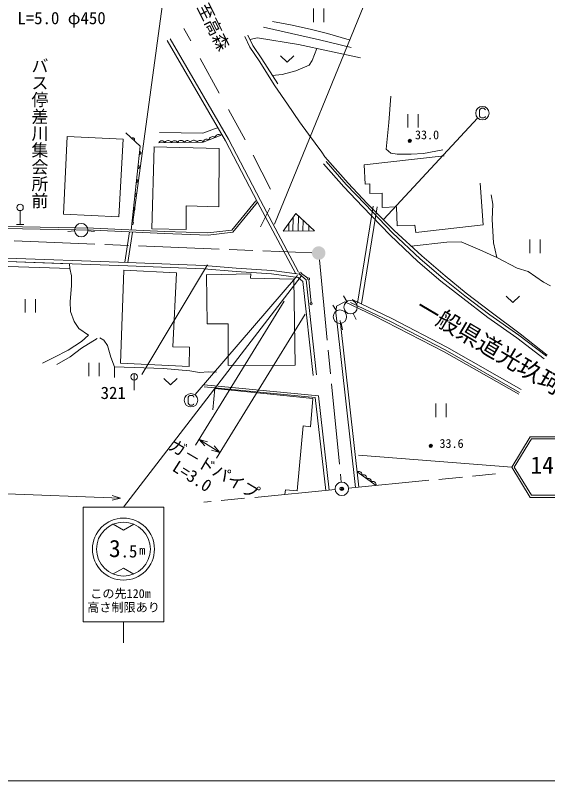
# Model space of a CAD drawing. Units: millimetres, scale not verified. Extents: x 40000 to 680000, y 20000 to 380000.
# Drawn here: x 385566 to 464643, y 205000 to 318631 of the extents above; entities that cross this region are included whole.
import ezdxf
from ezdxf.enums import TextEntityAlignment as Align

# ---------------------------------------------------------------- set-up
doc = ezdxf.new("R2010")
doc.units = ezdxf.units.MM
doc.header["$LTSCALE"] = 1000
doc.header["$PDMODE"] = 32
doc.header["$PDSIZE"] = 500
doc.linetypes.add('CHAIN', pattern=[18.5, 12, -1.5, 3.5, -1.5])
for name, color, linetype, lineweight in [('M-BGD', 7, 'Continuous', 13), ('M-BGD-EXST', 7, 'Continuous', 13), ('M-BMK', 2, 'CHAIN', 13), ('M-BMK-SRVR', 3, 'Continuous', 13), ('M-STR-HTXT', 7, 'Continuous', 13), ('M-STR-STRC', 7, 'Continuous', 13), ('M-TTL-BAND', 7, 'Continuous', 13)]:
    doc.layers.add(name, color=color, linetype=linetype, lineweight=lineweight)
doc.layers.add('M-BGD-HTXT', color=7, linetype='Continuous')
doc.layers.add('M-OTRS', color=6, linetype='Continuous')
doc.styles.add('@ＭＳ ゴシック', font='')
doc.styles.add('ＭＳ ゴシック', font='')
doc.styles.get('@ＭＳ ゴシック').set_extended_font_data('@MS Gothic')
doc.styles.get('ＭＳ ゴシック').set_extended_font_data('MS Gothic')

msp = doc.modelspace()

# ---------------------------------------------------------------- hatches: boundary and pattern name
at = {"layer": 'M-BMK-SRVR'}
msp.add_hatch(color=256, dxfattribs=at).paths.add_polyline_path([(430430, 282354), (430546, 282337), (430626, 282334), (430697, 282336), (430749, 282341), (430759, 282342), (430818, 282352), (430952, 282387), (431086, 282444), (431118, 282461), (431306, 282597), (431325, 282615), (431404, 282701), (431409, 282707), (431414, 282714), (431487, 282819), (431517, 282873), (431567, 282986), (431575, 283008), (431628, 283284), (431629, 283334), (431624, 283438), (431612, 283517), (431604, 283558), (431593, 283600), (431575, 283658), (431491, 283841), (431416, 283950), (431388, 283985), (431279, 284094), (431222, 284139), (430936, 284285), (430895, 284298), (431141, 284193), (431114, 284208), (431030, 284250), (430873, 284303), (430861, 284306), (430709, 284330), (430668, 284333), (430636, 284333), (430604, 284333), (430594, 284333), (430508, 284326), (430498, 284325), (430453, 284318), (430442, 284316), (430279, 284270), (430200, 284236), (430188, 284231), (430045, 284145), (430027, 284132), (429994, 284106), (429926, 284044), (429900, 284018), (429825, 283927), (429795, 283884), (429765, 283836), (429737, 283784), (429715, 283738), (429694, 283686), (429677, 283637), (429661, 283583), (429650, 283534), (429635, 283441), (429633, 283420), (429631, 283388), (429630, 283345), (429630, 283291), (429635, 283228), (429638, 283207), (429652, 283123), (429659, 283093), (429664, 283073), (429670, 283054), (429684, 283007), (429691, 282989), (429722, 282913), (429728, 282901), (429740, 282876), (429772, 282820), (429811, 282760), (429820, 282746), (429853, 282704), (429876, 282676), (429900, 282649), (429910, 282639), (429941, 282609), (429973, 282579), (429990, 282565), (430012, 282547), (430037, 282528), (430060, 282512), (430086, 282494), (430134, 282465), (430152, 282455), (430206, 282428), (430245, 282410), (430310, 282386), (430335, 282378), (430344, 282375), (430397, 282361), (430445, 282351), (430474, 282346), (430502, 282342), (430578, 282335)])

# ---------------------------------------------------------------- linework, layer by layer
at = {"layer": 'M-BGD'}
for p, q in [((429858, 319631), (429858, 317631)), ((431378, 317631), (431378, 319631)), ((423773, 317716), (426440, 317200)), ((426440, 317200), (429364, 316555)), ((410613, 316684), (411645, 314835)), ((422440, 316856), (426569, 315953)), ((426569, 315953), (430740, 315007)), ((429364, 316555), (431945, 315910)), ((431945, 315910), (435170, 315007)), ((416806, 299986), (408118, 314878)), ((417244, 300227), (408550, 315130)), ((420418, 313888), (419644, 315480)), ((420852, 314140), (420094, 315699)), ((420402, 315064), (421537, 315308)), ((421537, 315308), (427644, 314319)), ((430740, 315007), (435471, 313846)), ((421795, 311867), (420418, 313888)), ((422208, 312148), (420852, 314140)), ((427644, 314319), (436848, 312297)), ((430364, 313721), (429665, 311910)), ((424941, 312615), (425941, 311655)), ((425941, 311655), (426941, 312615)), ((413021, 312211), (415860, 307050)), ((424117, 308168), (421795, 311867)), ((424541, 308434), (422208, 312148)), ((429665, 311910), (429192, 311222)), ((427257, 310405), (425192, 309846)), ((429192, 311222), (427257, 310405)), ((425192, 309846), (423734, 309719)), ((424117, 308168), (426010, 305416)), ((441325, 306648), (441063, 302741)), ((417236, 304642), (419687, 300126)), ((426010, 305416), (427773, 302835)), ((443890, 303953), (443890, 301954)), ((445410, 301954), (445410, 303953)), ((427773, 302835), (429106, 300986)), ((441063, 302741), (440635, 298739)), ((401992, 301188), (404107, 299224)), ((406965, 301238), (413437, 301148)), ((413437, 301148), (415673, 301998)), ((393261, 300614), (392717, 289104)), ((401569, 300221), (393291, 300614)), ((400935, 288711), (401569, 300221)), ((402922, 300407), (402866, 300376)), ((402978, 300423), (402922, 300407)), ((403048, 300426), (402978, 300423)), ((403105, 300414), (403048, 300426)), ((403163, 300387), (403105, 300414)), ((403222, 300333), (403163, 300387)), ((403252, 300277), (403222, 300333)), ((403233, 300036), (403259, 300094)), ((403268, 300221), (403252, 300277)), ((403259, 300094), (403271, 300151)), ((403271, 300151), (403268, 300221)), ((407269, 299991), (407161, 299972)), ((407377, 299992), (407269, 299991)), ((407485, 299976), (407377, 299992)), ((408092, 300010), (407973, 299949)), ((408212, 300032), (408092, 300010)), ((408332, 300033), (408212, 300032)), ((408452, 300014), (408332, 300033)), ((408573, 299956), (408452, 300014)), ((409061, 299993), (408953, 299938)), ((409168, 300013), (409061, 299993)), ((409276, 300014), (409168, 300013)), ((409385, 299997), (409276, 300014)), ((409493, 299944), (409385, 299997)), ((409992, 300032), (409873, 299971)), ((410112, 300053), (409992, 300032)), ((410232, 300055), (410112, 300053)), ((410352, 300036), (410232, 300055)), ((410473, 299977), (410352, 300036)), ((410960, 300015), (410853, 299960)), ((411068, 300034), (410960, 300015)), ((411176, 300035), (411068, 300034)), ((411284, 300018), (411176, 300035)), ((411393, 299966), (411284, 300018)), ((411773, 299992), (411693, 299931)), ((411892, 300053), (411773, 299992)), ((412012, 300075), (411892, 300053)), ((412132, 300076), (412012, 300075)), ((412252, 300057), (412132, 300076)), ((412372, 299999), (412252, 300057)), ((412453, 299940), (412372, 299999)), ((412860, 300036), (412753, 299981)), ((412968, 300055), (412860, 300036)), ((413076, 300057), (412968, 300055)), ((413184, 300040), (413076, 300057)), ((413293, 299987), (413184, 300040)), ((413365, 299934), (413293, 299987)), ((413482, 299791), (416136, 300820)), ((413578, 300041), (413530, 299965)), ((413659, 300130), (413578, 300041)), ((413753, 300186), (413659, 300130)), ((413854, 300225), (413753, 300186)), ((413961, 300247), (413854, 300225)), ((414081, 300236), (413961, 300247)), ((414168, 300212), (414081, 300236)), ((414238, 300181), (414168, 300212)), ((414321, 300117), (414238, 300181)), ((414340, 300231), (414321, 300117)), ((414375, 300309), (414340, 300231)), ((414428, 300394), (414375, 300309)), ((414518, 300493), (414428, 300394)), ((414622, 300555), (414518, 300493)), ((414734, 300599), (414622, 300555)), ((414853, 300623), (414734, 300599)), ((414987, 300611), (414853, 300623)), ((415083, 300584), (414987, 300611)), ((415161, 300550), (415083, 300584)), ((415253, 300478), (415161, 300550)), ((415271, 300581), (415253, 300478)), ((415302, 300651), (415271, 300581)), ((415349, 300728), (415302, 300651)), ((415430, 300817), (415349, 300728)), ((415525, 300873), (415430, 300817)), ((415625, 300912), (415525, 300873)), ((415732, 300934), (415625, 300912)), ((415853, 300923), (415732, 300934)), ((415939, 300898), (415853, 300923)), ((416009, 300868), (415939, 300898)), ((416092, 300803), (416009, 300868)), ((421520, 290887), (416806, 299986)), ((421963, 291120), (417244, 300227)), ((429106, 300986), (431085, 298320)), ((404107, 299224), (402776, 286750)), ((406177, 299090), (405858, 286930)), ((415846, 298856), (406135, 299090)), ((406929, 299807), (406876, 299717)), ((406876, 299717), (413482, 299791)), ((406982, 299862), (406929, 299807)), ((407053, 299917), (406982, 299862)), ((407161, 299972), (407053, 299917)), ((407593, 299923), (407485, 299976)), ((407666, 299870), (407593, 299923)), ((407721, 299816), (407666, 299870)), ((407776, 299727), (407721, 299816)), ((407834, 299828), (407776, 299727)), ((407894, 299888), (407834, 299828)), ((407973, 299949), (407894, 299888)), ((408654, 299897), (408573, 299956)), ((408714, 299837), (408654, 299897)), ((408775, 299738), (408714, 299837)), ((408828, 299829), (408775, 299738)), ((408882, 299883), (408828, 299829)), ((408953, 299938), (408882, 299883)), ((409566, 299891), (409493, 299944)), ((409620, 299838), (409566, 299891)), ((409675, 299748), (409620, 299838)), ((409734, 299849), (409675, 299748)), ((409793, 299910), (409734, 299849)), ((409873, 299971), (409793, 299910)), ((410553, 299918), (410473, 299977)), ((410614, 299859), (410553, 299918)), ((410675, 299760), (410614, 299859)), ((410728, 299850), (410675, 299760)), ((410782, 299905), (410728, 299850)), ((410853, 299960), (410782, 299905)), ((411465, 299913), (411393, 299966)), ((411520, 299859), (411465, 299913)), ((411575, 299770), (411520, 299859)), ((411634, 299870), (411575, 299770)), ((411693, 299931), (411634, 299870)), ((412514, 299880), (412453, 299940)), ((412575, 299781), (412514, 299880)), ((412628, 299872), (412575, 299781)), ((412681, 299926), (412628, 299872)), ((412753, 299981), (412681, 299926)), ((413420, 299881), (413365, 299934)), ((413475, 299791), (413420, 299881)), ((413499, 299895), (413482, 299791)), ((413530, 299965), (413499, 299895)), ((415804, 290210), (415846, 298856)), ((403969, 297936), (404031, 297950)), ((404080, 298407), (404022, 298433)), ((404031, 297950), (404084, 297974)), ((404127, 298372), (404080, 298407)), ((404084, 297974), (404139, 298019)), ((404171, 298317), (404127, 298372)), ((404139, 298019), (404174, 298065)), ((404195, 298264), (404171, 298317)), ((404174, 298065), (404201, 298123)), ((404209, 298202), (404195, 298264)), ((404201, 298123), (404209, 298202)), ((420892, 297889), (423472, 292814)), ((431085, 298320), (431564, 297601)), ((449280, 297746), (437381, 296418)), ((440635, 298739), (441349, 298143)), ((441349, 298143), (442302, 298000)), ((442302, 298000), (444351, 298024)), ((444351, 298024), (446209, 298119)), ((446209, 298119), (449092, 298643)), ((431564, 297601), (435013, 293724)), ((434717, 293504), (431743, 296906)), ((403748, 295857), (403809, 295871)), ((403858, 296328), (403801, 296354)), ((403809, 295871), (403862, 295895)), ((403905, 296293), (403858, 296328)), ((403862, 295895), (403917, 295940)), ((403949, 296238), (403905, 296293)), ((403917, 295940), (403953, 295986)), ((403974, 296185), (403949, 296238)), ((403953, 295986), (403979, 296044)), ((403987, 296123), (403974, 296185)), ((403979, 296044), (403987, 296123)), ((434347, 293167), (431366, 296576)), ((437381, 296418), (437519, 293582)), ((403526, 293778), (403588, 293792)), ((403636, 294249), (403579, 294275)), ((403588, 293792), (403641, 293816)), ((403683, 294214), (403636, 294249)), ((403641, 293816), (403696, 293861)), ((403727, 294159), (403683, 294214)), ((403696, 293861), (403731, 293907)), ((403752, 294106), (403727, 294159)), ((403731, 293907), (403757, 293965)), ((403765, 294044), (403752, 294106)), ((403757, 293965), (403765, 294044)), ((437509, 290572), (434717, 293504)), ((435013, 293724), (437827, 290695)), ((437519, 293582), (438231, 293595)), ((438231, 293595), (438231, 292170)), ((455068, 287512), (454627, 293707)), ((403415, 292170), (403357, 292196)), ((403461, 292135), (403415, 292170)), ((403506, 292080), (403461, 292135)), ((403530, 292027), (403506, 292080)), ((437147, 290227), (434347, 293167)), ((438231, 292170), (440045, 292235)), ((440045, 292235), (440058, 290083)), ((403304, 291699), (403366, 291712)), ((403366, 291712), (403419, 291737)), ((403419, 291737), (403474, 291781)), ((403474, 291781), (403509, 291828)), ((403509, 291828), (403535, 291885)), ((403544, 291965), (403530, 292027)), ((403535, 291885), (403544, 291965)), ((421289, 291077), (417718, 286735)), ((427651, 280499), (421963, 291120)), ((456230, 291998), (456501, 290583)), ((403193, 290091), (403135, 290117)), ((403240, 290056), (403193, 290091)), ((403284, 290001), (403240, 290056)), ((403308, 289948), (403284, 290001)), ((403287, 289749), (403314, 289806)), ((403322, 289886), (403308, 289948)), ((403314, 289806), (403322, 289886)), ((410969, 286845), (410948, 290337)), ((410948, 290337), (415804, 290210)), ((421520, 290887), (417873, 286451)), ((427211, 280263), (421520, 290887)), ((423351, 289975), (422002, 287241)), ((438706, 290273), (436376, 275882)), ((439298, 290178), (436968, 275786)), ((441223, 285977), (437147, 290227)), ((441575, 286333), (437509, 290572)), ((437827, 290695), (441858, 286688)), ((440058, 290083), (442210, 290187)), ((442210, 290187), (442297, 287371)), ((456501, 290583), (456380, 288294)), ((386273, 289629), (386274, 287589)), ((392717, 289104), (400935, 288711)), ((403082, 289620), (403144, 289633)), ((403144, 289633), (403197, 289658)), ((403197, 289658), (403252, 289702)), ((403252, 289702), (403287, 289749)), ((425356, 286584), (427252, 289209)), ((426836, 288635), (426810, 286607)), ((427252, 289209), (429986, 286657)), ((427625, 288861), (427603, 286620)), ((385734, 287589), (386813, 287589)), ((402861, 287541), (402922, 287554)), ((402971, 288012), (402914, 288038)), ((402922, 287554), (402975, 287579)), ((403018, 287976), (402971, 288012)), ((402975, 287579), (403030, 287623)), ((403062, 287921), (403018, 287976)), ((403030, 287623), (403065, 287670)), ((403087, 287869), (403062, 287921)), ((403065, 287670), (403092, 287727)), ((403100, 287807), (403087, 287869)), ((403092, 287727), (403100, 287807)), ((426197, 287749), (426180, 286597)), ((428305, 288227), (428287, 286631)), ((445044, 286369), (455068, 287512)), ((456380, 288294), (456591, 284832)), ((397157, 286714), (384028, 286984)), ((397167, 287014), (384035, 287284)), ((394364, 286635), (393369, 286536)), ((396354, 286635), (397349, 286536)), ((407690, 286218), (397157, 286714)), ((407702, 286518), (397167, 287014)), ((402532, 286506), (401859, 281997)), ((402977, 286440), (402304, 281930)), ((405858, 286930), (410969, 286845)), ((414184, 286314), (407702, 286518)), ((417718, 286735), (414184, 286314)), ((417873, 286451), (414197, 286014)), ((429986, 286657), (425356, 286584)), ((429158, 287430), (429155, 286644)), ((441858, 286688), (445936, 282944)), ((442297, 287371), (444903, 287472)), ((444903, 287472), (445044, 286369)), ((414197, 286014), (407690, 286218)), ((445374, 282083), (441223, 285977)), ((445707, 282455), (441575, 286333)), ((461994, 285331), (461994, 283331)), ((463513, 283331), (463513, 285331)), ((444382, 284371), (449641, 284948)), ((449641, 284948), (451780, 284987)), ((451780, 284987), (454555, 283831)), ((456591, 284832), (457098, 282655)), ((445936, 282944), (449395, 279939)), ((454555, 283831), (457098, 282655)), ((374777, 282420), (402286, 281431)), ((393624, 281742), (374777, 282420)), ((374795, 282919), (402304, 281930)), ((402304, 281930), (413600, 281499)), ((448779, 279175), (445374, 282083)), ((449096, 279562), (445707, 282455)), ((457098, 282655), (460129, 281098)), ((374745, 281653), (393647, 281028)), ((393647, 281028), (393624, 281742)), ((393647, 281028), (393903, 279974)), ((401698, 280736), (401189, 266969)), ((409492, 280397), (401655, 280778)), ((402284, 281431), (413569, 281000)), ((413569, 281000), (418349, 280577)), ((413600, 281499), (418387, 281075)), ((418387, 281075), (423682, 280736)), ((423682, 280736), (427791, 280186)), ((460129, 281098), (461725, 280586)), ((393903, 279974), (393903, 278449)), ((408941, 269426), (409492, 280397)), ((413982, 280143), (414066, 272815)), ((420547, 280228), (414024, 280101)), ((418349, 280577), (423633, 280238)), ((420505, 279593), (420547, 280228)), ((426944, 279465), (420505, 279593)), ((423633, 280238), (427583, 279709)), ((427583, 279709), (428290, 279125)), ((427791, 280186), (428765, 279381)), ((428060, 280278), (429014, 279592)), ((452344, 277008), (449096, 279562)), ((449395, 279939), (452541, 277385)), ((461725, 280586), (464043, 279020)), ((393903, 278449), (393692, 276161)), ((427156, 266673), (426944, 279465)), ((428290, 279125), (429793, 265179)), ((428765, 279381), (430290, 265233)), ((429151, 279355), (429503, 275966)), ((452035, 276615), (448779, 279175)), ((464043, 279020), (465037, 278448)), ((452541, 277385), (456237, 274571)), ((387046, 276495), (387046, 274496)), ((388566, 274496), (388566, 276495)), ((393692, 276161), (393776, 274636)), ((434832, 276140), (434297, 276985)), ((435588, 276441), (441501, 273634)), ((455763, 273757), (452035, 276615)), ((456059, 274160), (452344, 277008)), ((458462, 276929), (459462, 275969)), ((459462, 275969), (460462, 276929)), ((433265, 274744), (432751, 275602)), ((433253, 275472), (433191, 274411)), ((434520, 276068), (433253, 275472)), ((438867, 274031), (434520, 276068)), ((435374, 275989), (441278, 273186)), ((393776, 274636), (394285, 273154)), ((433191, 274411), (433336, 273257)), ((435773, 274382), (436179, 273468)), ((438867, 274031), (449277, 268690)), ((460358, 271128), (456059, 274160)), ((456237, 274571), (460554, 271327)), ((394285, 273154), (395005, 272137)), ((414066, 272815), (417201, 272815)), ((417201, 272815), (417201, 266631)), ((436077, 248532), (433336, 273257)), ((436573, 248587), (433833, 273312)), ((433971, 272905), (434162, 271924)), ((441278, 273186), (449410, 268946)), ((441501, 273634), (449650, 269385)), ((460062, 270725), (455763, 273757)), ((395005, 272137), (396445, 271163)), ((396445, 271163), (395386, 270189)), ((397717, 270641), (395403, 269232)), ((398139, 270739), (398732, 270400)), ((464138, 267618), (460062, 270725)), ((464441, 268016), (460358, 271128)), ((460554, 271327), (464587, 268190)), ((395386, 270189), (393438, 268918)), ((398732, 270400), (399241, 269596)), ((399241, 269596), (399749, 267859)), ((411440, 269341), (408941, 269426)), ((411398, 266503), (411440, 269341)), ((449650, 269385), (460681, 263075)), ((393438, 268918), (391277, 267816)), ((395403, 269232), (393692, 267923)), ((449277, 268690), (460358, 262379)), ((449410, 268946), (460433, 262641)), ((391277, 267816), (389625, 266969)), ((393692, 267923), (391729, 266766)), ((396487, 267054), (396487, 265054)), ((398007, 265054), (398007, 267054)), ((399749, 267859), (400300, 266419)), ((400300, 266419), (400300, 264851)), ((400300, 266419), (407586, 266207)), ((401189, 266969), (411398, 266503)), ((407586, 266207), (411483, 265826)), ((417201, 266631), (427156, 266673)), ((411483, 265826), (412923, 265614)), ((412923, 265614), (414278, 265699)), ((414278, 265699), (415464, 265656)), ((407618, 264711), (408618, 263751)), ((408618, 263751), (409618, 264711)), ((413628, 263753), (430582, 262140)), ((413600, 263454), (430108, 261883)), ((415180, 263235), (414900, 260079)), ((415180, 263235), (429760, 261744)), ((429760, 261744), (429395, 257543)), ((430108, 261883), (431703, 248096)), ((430582, 262140), (432200, 248153)), ((448048, 260987), (448048, 258987)), ((449568, 258987), (449568, 260987)), ((428299, 257665), (427416, 248016)), ((429395, 257543), (428299, 257665)), ((436417, 250914), (436320, 250872)), ((436320, 250872), (439174, 248833)), ((436492, 250926), (436417, 250914)), ((436582, 250928), (436492, 250926)), ((436701, 250909), (436582, 250928)), ((436799, 250861), (436701, 250909)), ((436887, 250799), (436799, 250861)), ((436965, 250721), (436887, 250799)), ((437021, 250614), (436965, 250721)), ((437048, 250529), (437021, 250614)), ((437061, 250453), (437048, 250529)), ((437053, 250349), (437061, 250453)), ((437149, 250390), (437053, 250349)), ((437224, 250403), (437149, 250390)), ((437314, 250405), (437224, 250403)), ((437433, 250386), (437314, 250405)), ((437532, 250338), (437433, 250386)), ((437620, 250275), (437532, 250338)), ((437697, 250198), (437620, 250275)), ((437753, 250091), (437697, 250198)), ((437781, 250005), (437753, 250091)), ((437793, 249930), (437781, 250005)), ((437785, 249825), (437793, 249930)), ((437870, 249863), (437785, 249825)), ((437937, 249874), (437870, 249863)), ((438017, 249876), (437937, 249874)), ((438123, 249859), (438017, 249876)), ((438211, 249816), (438123, 249859)), ((438289, 249760), (438211, 249816)), ((438358, 249691), (438289, 249760)), ((438408, 249597), (438358, 249691)), ((438432, 249520), (438408, 249597)), ((438443, 249453), (438432, 249520)), ((438436, 249360), (438443, 249453)), ((438532, 249402), (438436, 249360)), ((438607, 249415), (438532, 249402)), ((438697, 249417), (438607, 249415)), ((438816, 249398), (438697, 249417)), ((438915, 249350), (438816, 249398)), ((439003, 249287), (438915, 249350)), ((439080, 249210), (439003, 249287)), ((439136, 249103), (439080, 249210)), ((439164, 249017), (439136, 249103)), ((439176, 248942), (439164, 249017)), ((439168, 248837), (439176, 248942)), ((425677, 248202), (425605, 247507)), ((427416, 248016), (425677, 248202))]:
    msp.add_line(p, q, dxfattribs=at)
for centre, major_axis in [((444147, 299976), (250, 0)), ((444147, 299976), (150, 0)), ((444147, 299976), (50, 0)), ((386273, 290109), (480, 0)), ((395359, 286735), (1000, 0)), ((427939, 280366), (150, 0)), ((429136, 279504), (150, 0)), ((435367, 275296), (1000, 0)), ((429519, 275817), (150, 0)), ((433780, 273887), (1000, 0)), ((447266, 254703), (250, 0)), ((447266, 254703), (150, 0)), ((447266, 254703), (50, 0))]:
    msp.add_ellipse(centre, major_axis=major_axis, ratio=1, dxfattribs=at)
at = {"layer": 'M-BGD-EXST'}
for p, q in [((454628, 304708), (454508, 304548)), ((454508, 304548), (454508, 303668)), ((454788, 304828), (454628, 304708)), ((455148, 304828), (454788, 304828)), ((455308, 304708), (455148, 304828)), ((455388, 304588), (455308, 304708)), ((454508, 303668), (454628, 303508)), ((454628, 303508), (454788, 303388)), ((455148, 303388), (455308, 303468)), ((455308, 303468), (455388, 303588)), ((454229, 303367), (440287, 288360)), ((454788, 303388), (455148, 303388)), ((412265, 262320), (427499, 279994)), ((411342, 262080), (411222, 261920)), ((411222, 261920), (411222, 261040)), ((411502, 262200), (411342, 262080)), ((411862, 262200), (411502, 262200)), ((412022, 262080), (411862, 262200)), ((412102, 261960), (412022, 262080)), ((411222, 261040), (411342, 260880)), ((411342, 260880), (411502, 260760)), ((411502, 260760), (411862, 260760)), ((411862, 260760), (412022, 260840)), ((412022, 260840), (412102, 260960))]:
    msp.add_line(p, q, dxfattribs=at)
for centre in [(454948, 304108), (411662, 261480)]:
    msp.add_ellipse(centre, major_axis=(1000, 0), ratio=1, dxfattribs=at)
at = {"layer": 'M-BMK'}
for p, q in [((366893, 285876), (429630, 283373)), ((430727, 282338), (433962, 249331)), ((435058, 248433), (456867, 250551)), ((433067, 248238), (413558, 246326))]:
    msp.add_line(p, q, dxfattribs=at)
at = {"layer": 'M-BMK-SRVR'}
for major_axis in [(1000, 0), (40, 0)]:
    msp.add_ellipse((434062, 248336), major_axis=major_axis, ratio=1, dxfattribs=at)
at = {"layer": 'M-OTRS'}
msp.add_point((434059, 248336), dxfattribs=at)
at = {"layer": 'M-STR-HTXT'}
for p, q in [((439104, 324400), (424061, 287640)), ((403041, 287911), (407376, 319935)), ((404344, 265291), (414100, 281571)), ((425485, 276176), (412331, 254800)), ((415443, 252885), (428597, 274260)), ((403213, 265462), (403213, 262962)), ((413736, 254699), (412855, 255652)), ((412855, 255652), (414103, 255295)), ((412855, 255652), (415967, 253737)), ((415086, 254690), (415967, 253737)), ((415967, 253737), (414719, 254094)), ((373507, 247984), (401197, 246964)), ((401197, 246964), (399935, 246661)), ((399961, 247360), (401197, 246964))]:
    msp.add_line(p, q, dxfattribs=at)
msp.add_ellipse((403213, 264962), major_axis=(500, 0), ratio=1, dxfattribs=at)
at = {"layer": 'M-STR-STRC'}
for p, q in [((401647, 245592), (428012, 279917)), ((462063, 256066), (459299, 251567)), ((462231, 255766), (459651, 251567)), ((462063, 256066), (467335, 256066)), ((462231, 255766), (467167, 255766)), ((436521, 253345), (459299, 251567)), ((459299, 251567), (462063, 247067)), ((459651, 251567), (462231, 247367)), ((462063, 247067), (467335, 247067)), ((462231, 247367), (467167, 247367)), ((395647, 245592), (407647, 245592)), ((395647, 228592), (395647, 245592)), ((407647, 245592), (407647, 228592)), ((400110, 243079), (401631, 242185)), ((401631, 242185), (403169, 243072)), ((401631, 236573), (400092, 235687)), ((403152, 235680), (401631, 236573)), ((395647, 228592), (407647, 228592)), ((401647, 228592), (401647, 225450))]:
    msp.add_line(p, q, dxfattribs=at)
for radius in [4606, 4000]:
    msp.add_circle((401631, 239379), radius, dxfattribs=at)
at = {"layer": 'M-TTL-BAND'}
msp.add_line((40000, 205000), (579000, 205000), dxfattribs=at)

# ---------------------------------------------------------------- texts
at = {"layer": 'M-BGD', "style": 'ＭＳ ゴシック'}
for s, p in [('33.0', (444927, 299831)), ('33.6', (448565, 254010))]:
    msp.add_text(s, height=1320, dxfattribs=at).set_placement(p, align=Align.BOTTOM_LEFT)
at = {"layer": 'M-BGD-HTXT', "style": 'ＭＳ ゴシック'}
for s, height, rotation, p in [('至高森', 1833, 296.6, (412015, 319618)), ('一般県道光玖珂線', 2566, 329.5, (444404, 273955))]:
    msp.add_text(s, height=height, rotation=rotation, dxfattribs=at).set_placement(p, align=Align.BOTTOM_LEFT)
at = {"layer": 'M-STR-HTXT', "style": 'ＭＳ ゴシック'}
for s, p in [('L=5.0 φ450', (385872, 316759)), ('321', (398243, 261116))]:
    msp.add_text(s, height=1833, dxfattribs=at).set_placement(p, align=Align.BOTTOM_LEFT)
at = {"layer": 'M-STR-HTXT', "style": '@ＭＳ ゴシック'}
msp.add_text('バス停差川集会所前', height=1833, rotation=270, dxfattribs=at).set_placement((389194, 312386), align=Align.MIDDLE_LEFT)
at = {"layer": 'M-STR-HTXT', "style": 'ＭＳ ゴシック'}
for s, rotation, p in [('ガ－ドパイプ', 329.5, (407896, 253816)), ('L=3.0', 327.5, (408441, 250645))]:
    msp.add_text(s, height=1833, rotation=rotation, dxfattribs=at).set_placement(p, align=Align.BOTTOM_LEFT)
at = {"layer": 'M-STR-STRC', "style": 'ＭＳ ゴシック'}
for s, height, p in [('142', 2566, (462074, 249817)), ('3', 2566, (399475, 237426)), ('.5', 1833, (401204, 237591)), ('m', 1320, (403991, 238155)), ('この先120m', 1320, (396697, 231726)), ('高さ制限あり', 1320, (396247, 229688))]:
    msp.add_text(s, height=height, dxfattribs=at).set_placement(p, align=Align.BOTTOM_LEFT)

doc.saveas('drawing.dxf')
